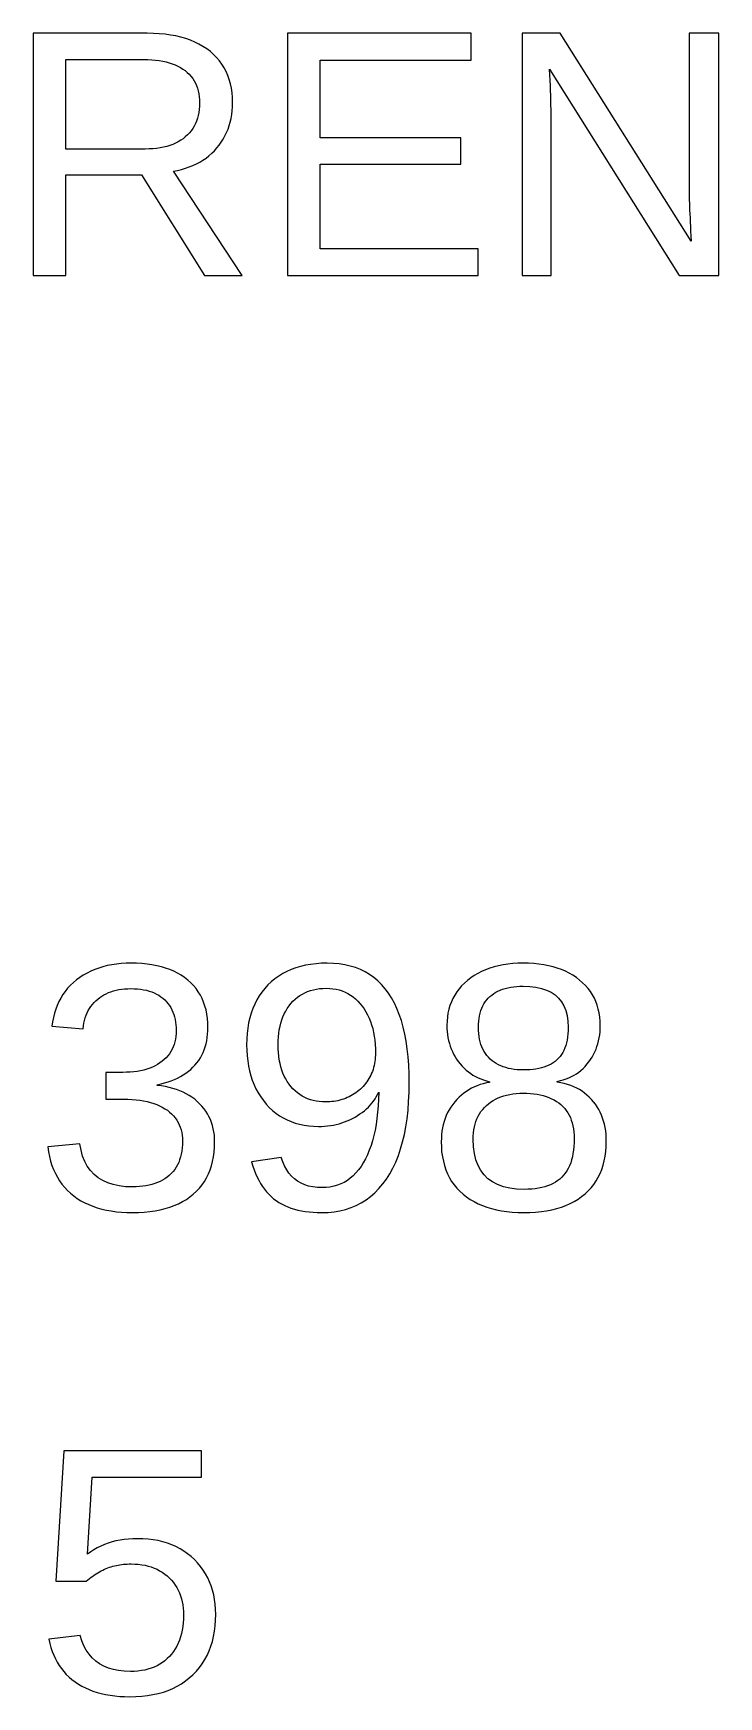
# Model space of a CAD drawing. Extents: x -27 to 133, y -77 to 15.
# Drawn here: x 118.67 to 123.14, y -42.36 to -31.54 of the extents above; entities that cross this region are included whole.
import ezdxf

# ---------------------------------------------------------------- set-up
doc = ezdxf.new("R2010")
doc.units = 0
doc.layers.get('0').update_dxf_attribs({"linetype": 'CONTINUOUS'})

msp = doc.modelspace()

# ---------------------------------------------------------------- linework, layer by layer
for points in [[(118.886, -32.4644), (119.377, -32.4644), (119.787, -33.1189), (120.033, -33.1189), (119.586, -32.4398), (119.613, -32.4344), (119.639, -32.428), (119.665, -32.4206), (119.689, -32.4121), (119.713, -32.4026), (119.735, -32.392), (119.757, -32.3804), (119.778, -32.3677), (119.798, -32.354), (119.817, -32.3392), (119.835, -32.3234), (119.852, -32.3066), (119.868, -32.2887), (119.883, -32.2699), (119.897, -32.2505), (119.91, -32.2305), (119.921, -32.2097), (119.932, -32.1883), (119.941, -32.1663), (119.949, -32.1435), (119.955, -32.1202), (119.961, -32.0961), (119.965, -32.0714), (119.968, -32.046), (119.97, -32.02), (119.97, -31.9933), (119.97, -31.9612), (119.967, -31.9301), (119.963, -31.9002), (119.957, -31.8713), (119.949, -31.8436), (119.94, -31.817), (119.928, -31.7914), (119.916, -31.767), (119.901, -31.7437), (119.885, -31.7215), (119.867, -31.7004), (119.847, -31.6804), (119.826, -31.6615), (119.803, -31.6439), (119.778, -31.6277), (119.752, -31.6129), (119.725, -31.5995), (119.696, -31.5875), (119.666, -31.5769), (119.634, -31.5678), (119.601, -31.56), (119.567, -31.5537), (119.531, -31.5487), (119.493, -31.5452), (119.455, -31.5431), (119.414, -31.5424), (118.673, -31.5424), (118.673, -33.1189), (118.886, -33.1189)], [(121.57, -32.9444), (120.541, -32.9444), (120.541, -32.395), (121.457, -32.395), (121.457, -32.2227), (120.541, -32.2227), (120.541, -31.7169), (121.524, -31.7169), (121.524, -31.5424), (120.328, -31.5424), (120.328, -33.1189), (121.57, -33.1189)], [(122.046, -32.0716), (122.041, -31.8848), (122.035, -31.7762), (122.879, -33.1189), (123.136, -33.1189), (123.136, -31.5424), (122.944, -31.5424), (122.944, -32.5763), (122.944, -32.5921), (122.944, -32.6094), (122.944, -32.6281), (122.945, -32.6483), (122.946, -32.6699), (122.946, -32.6929), (122.948, -32.7173), (122.949, -32.7432), (122.95, -32.7705), (122.952, -32.7992), (122.953, -32.8294), (122.955, -32.861), (122.957, -32.894), (122.104, -31.5424), (121.856, -31.5424), (121.856, -33.1189), (122.046, -33.1189)], [(118.886, -31.7136), (119.393, -31.7136), (119.42, -31.714), (119.445, -31.7153), (119.47, -31.7174), (119.493, -31.7204), (119.516, -31.7242), (119.538, -31.7289), (119.558, -31.7345), (119.578, -31.7409), (119.597, -31.7482), (119.615, -31.7563), (119.632, -31.7652), (119.647, -31.7751), (119.662, -31.7857), (119.676, -31.7972), (119.689, -31.8095), (119.7, -31.8225), (119.711, -31.8364), (119.72, -31.8509), (119.729, -31.8663), (119.736, -31.8824), (119.742, -31.8994), (119.747, -31.917), (119.751, -31.9355), (119.753, -31.9547), (119.755, -31.9748), (119.756, -31.9955), (119.755, -32.017), (119.753, -32.0378), (119.751, -32.0578), (119.747, -32.077), (119.742, -32.0955), (119.736, -32.1132), (119.729, -32.1302), (119.721, -32.1465), (119.711, -32.162), (119.701, -32.1768), (119.69, -32.1908), (119.677, -32.204), (119.663, -32.2165), (119.649, -32.2282), (119.633, -32.2389), (119.617, -32.2487), (119.599, -32.2576), (119.581, -32.2655), (119.562, -32.2725), (119.542, -32.2786), (119.521, -32.2837), (119.499, -32.2879), (119.476, -32.2912), (119.452, -32.2935), (119.428, -32.2949), (119.402, -32.2954), (118.886, -32.2954)], [(119.358, -39.2141), (119.396, -39.212), (119.432, -39.2084), (119.466, -39.2035), (119.5, -39.1971), (119.532, -39.1893), (119.562, -39.1801), (119.591, -39.1695), (119.619, -39.1574), (119.645, -39.1439), (119.67, -39.1291), (119.693, -39.1128), (119.715, -39.0951), (119.736, -39.0761), (119.755, -39.0559), (119.772, -39.0346), (119.788, -39.0121), (119.802, -38.9884), (119.814, -38.9636), (119.825, -38.9376), (119.834, -38.9104), (119.841, -38.8821), (119.847, -38.8526), (119.851, -38.822), (119.853, -38.7901), (119.854, -38.7572), (119.854, -38.7342), (119.852, -38.7119), (119.849, -38.6902), (119.845, -38.6691), (119.84, -38.6486), (119.833, -38.6287), (119.826, -38.6094), (119.817, -38.5907), (119.807, -38.5727), (119.796, -38.5552), (119.784, -38.5384), (119.77, -38.5222), (119.756, -38.5065), (119.74, -38.4917), (119.724, -38.4778), (119.706, -38.4649), (119.688, -38.4529), (119.668, -38.4418), (119.648, -38.4318), (119.627, -38.4226), (119.605, -38.4145), (119.582, -38.4073), (119.558, -38.401), (119.533, -38.3957), (119.507, -38.3913), (119.48, -38.3879), (119.48, -38.3835), (119.505, -38.3779), (119.528, -38.3717), (119.551, -38.3647), (119.572, -38.357), (119.593, -38.3486), (119.613, -38.3395), (119.632, -38.3296), (119.65, -38.319), (119.667, -38.3077), (119.683, -38.2957), (119.698, -38.283), (119.713, -38.2695), (119.726, -38.2553), (119.739, -38.2405), (119.75, -38.2249), (119.761, -38.2087), (119.77, -38.1918), (119.779, -38.1742), (119.786, -38.156), (119.793, -38.1371), (119.798, -38.1176), (119.803, -38.0973), (119.806, -38.0764), (119.808, -38.0549), (119.81, -38.0326), (119.81, -38.0097), (119.81, -37.9799), (119.807, -37.9512), (119.803, -37.9235), (119.798, -37.8968), (119.791, -37.8711), (119.782, -37.8464), (119.772, -37.8228), (119.761, -37.8002), (119.747, -37.7786), (119.733, -37.7581), (119.716, -37.7386), (119.698, -37.7201), (119.679, -37.7026), (119.658, -37.6863), (119.636, -37.6713), (119.613, -37.6576), (119.588, -37.6452), (119.562, -37.6341), (119.535, -37.6243), (119.507, -37.6159), (119.477, -37.6087), (119.446, -37.6028), (119.414, -37.5982), (119.381, -37.595), (119.346, -37.593), (119.31, -37.5924), (119.277, -37.593), (119.245, -37.5949), (119.214, -37.5982), (119.184, -37.6027), (119.155, -37.6084), (119.127, -37.6155), (119.099, -37.6238), (119.073, -37.6335), (119.048, -37.6444), (119.023, -37.6566), (118.999, -37.6701), (118.977, -37.6849), (118.955, -37.7009), (118.935, -37.7181), (118.915, -37.7363), (118.897, -37.7555), (118.881, -37.7758), (118.866, -37.797), (118.852, -37.8192), (118.84, -37.8425), (118.829, -37.8667), (118.819, -37.8919), (118.811, -37.9182), (118.804, -37.9455), (118.799, -37.9737), (118.795, -38.003), (118.997, -38.0187), (119, -37.9999), (119.003, -37.9818), (119.007, -37.9643), (119.012, -37.9475), (119.018, -37.9314), (119.024, -37.916), (119.031, -37.9011), (119.04, -37.887), (119.049, -37.8735), (119.058, -37.8607), (119.069, -37.8486), (119.08, -37.8371), (119.093, -37.8262), (119.106, -37.8161), (119.119, -37.8068), (119.133, -37.7984), (119.148, -37.7907), (119.164, -37.7838), (119.179, -37.7778), (119.196, -37.7725), (119.213, -37.7681), (119.231, -37.7644), (119.249, -37.7616), (119.268, -37.7596), (119.288, -37.7584), (119.308, -37.758), (119.33, -37.7584), (119.351, -37.7597), (119.372, -37.7619), (119.391, -37.7649), (119.41, -37.7688), (119.428, -37.7736), (119.445, -37.7792), (119.461, -37.7857), (119.476, -37.7931), (119.491, -37.8013), (119.504, -37.8104), (119.517, -37.8204), (119.529, -37.8313), (119.54, -37.8429), (119.55, -37.8551), (119.559, -37.8679), (119.568, -37.8814), (119.575, -37.8955), (119.582, -37.9102), (119.588, -37.9256), (119.592, -37.9416), (119.596, -37.9582), (119.6, -37.9755), (119.602, -37.9934), (119.603, -38.0119), (119.603, -38.031), (119.603, -38.0503), (119.601, -38.0689), (119.599, -38.0869), (119.595, -38.1042), (119.59, -38.1209), (119.584, -38.1369), (119.577, -38.1523), (119.569, -38.167), (119.56, -38.1811), (119.55, -38.1945), (119.538, -38.2072), (119.526, -38.2193), (119.512, -38.2307), (119.498, -38.2414), (119.482, -38.2512), (119.466, -38.2602), (119.449, -38.2683), (119.431, -38.2756), (119.412, -38.282), (119.393, -38.2875), (119.372, -38.2922), (119.35, -38.2961), (119.328, -38.299), (119.305, -38.3012), (119.281, -38.3025), (119.256, -38.3029), (119.146, -38.3029), (119.146, -38.4774), (119.26, -38.4774), (119.288, -38.4779), (119.315, -38.4791), (119.342, -38.4813), (119.367, -38.4843), (119.391, -38.4881), (119.414, -38.4928), (119.436, -38.4984), (119.457, -38.5048), (119.477, -38.512), (119.495, -38.5201), (119.513, -38.5291), (119.53, -38.5389), (119.546, -38.5496), (119.561, -38.561), (119.574, -38.5732), (119.586, -38.5859), (119.597, -38.5994), (119.607, -38.6135), (119.616, -38.6283), (119.624, -38.6437), (119.63, -38.6598), (119.636, -38.6766), (119.64, -38.6941), (119.643, -38.7122), (119.644, -38.731), (119.645, -38.7504), (119.644, -38.7727), (119.643, -38.7942), (119.64, -38.8147), (119.637, -38.8344), (119.632, -38.8533), (119.626, -38.8713), (119.62, -38.8884), (119.612, -38.9047), (119.603, -38.9201), (119.594, -38.9346), (119.583, -38.9483), (119.571, -38.9611), (119.558, -38.9731), (119.544, -38.9842), (119.53, -38.9944), (119.515, -39.0037), (119.499, -39.0121), (119.482, -39.0197), (119.464, -39.0263), (119.446, -39.0321), (119.427, -39.037), (119.407, -39.041), (119.386, -39.0441), (119.365, -39.0463), (119.342, -39.0476), (119.319, -39.0481), (119.274, -39.0464), (119.232, -39.0415), (119.193, -39.0332), (119.158, -39.0216), (119.125, -39.0067), (119.095, -38.9885), (119.069, -38.967), (119.046, -38.9421), (119.025, -38.914), (119.008, -38.8826), (118.994, -38.8478), (118.984, -38.8097), (118.976, -38.7683), (118.768, -38.7874), (118.772, -38.8193), (118.779, -38.85), (118.786, -38.8795), (118.795, -38.9077), (118.805, -38.9347), (118.817, -38.9605), (118.83, -38.9851), (118.845, -39.0084), (118.86, -39.0306), (118.878, -39.0515), (118.896, -39.0711), (118.916, -39.0896), (118.937, -39.1068), (118.96, -39.1228), (118.983, -39.1375), (119.008, -39.1509), (119.034, -39.163), (119.061, -39.1739), (119.089, -39.1835), (119.119, -39.1918), (119.149, -39.1988), (119.181, -39.2046), (119.214, -39.209), (119.248, -39.2122), (119.283, -39.2142), (119.319, -39.2148)], [(120.592, -39.2135), (120.632, -39.2096), (120.67, -39.2032), (120.707, -39.1941), (120.742, -39.1825), (120.776, -39.1683), (120.809, -39.1515), (120.84, -39.1322), (120.869, -39.1102), (120.897, -39.0857), (120.924, -39.0586), (120.949, -39.0289), (120.973, -38.9966), (120.994, -38.9619), (121.015, -38.925), (121.033, -38.8859), (121.05, -38.8445), (121.065, -38.801), (121.078, -38.7552), (121.089, -38.7071), (121.099, -38.6569), (121.107, -38.6044), (121.113, -38.5497), (121.117, -38.4928), (121.12, -38.4336), (121.121, -38.3723), (121.12, -38.3133), (121.118, -38.2567), (121.114, -38.2025), (121.108, -38.1505), (121.101, -38.1008), (121.092, -38.0535), (121.082, -38.0085), (121.07, -37.9658), (121.056, -37.9254), (121.041, -37.8874), (121.024, -37.8516), (121.005, -37.8182), (120.985, -37.7871), (120.964, -37.7583), (120.941, -37.7318), (120.916, -37.7076), (120.89, -37.6857), (120.862, -37.6661), (120.833, -37.6488), (120.803, -37.6339), (120.77, -37.6212), (120.737, -37.6108), (120.702, -37.6027), (120.665, -37.597), (120.627, -37.5935), (120.587, -37.5924), (120.55, -37.5932), (120.514, -37.5957), (120.479, -37.5999), (120.445, -37.6058), (120.413, -37.6133), (120.382, -37.6225), (120.352, -37.6334), (120.324, -37.646), (120.297, -37.6602), (120.271, -37.6761), (120.246, -37.6937), (120.223, -37.713), (120.201, -37.7339), (120.181, -37.7563), (120.162, -37.78), (120.144, -37.8049), (120.129, -37.831), (120.115, -37.8584), (120.103, -37.8871), (120.092, -37.917), (120.083, -37.9482), (120.075, -37.9806), (120.07, -38.0142), (120.066, -38.0492), (120.063, -38.0853), (120.062, -38.1227), (120.063, -38.1592), (120.065, -38.1945), (120.069, -38.2287), (120.074, -38.2618), (120.081, -38.2937), (120.089, -38.3245), (120.099, -38.3542), (120.111, -38.3828), (120.123, -38.4103), (120.138, -38.4366), (120.154, -38.4618), (120.171, -38.4858), (120.19, -38.5088), (120.21, -38.5303), (120.231, -38.5501), (120.253, -38.5682), (120.276, -38.5845), (120.301, -38.5991), (120.326, -38.612), (120.352, -38.6232), (120.379, -38.6327), (120.407, -38.6404), (120.436, -38.6465), (120.467, -38.6508), (120.498, -38.6534), (120.53, -38.6542), (120.55, -38.6539), (120.569, -38.6528), (120.589, -38.651), (120.608, -38.6484), (120.627, -38.6452), (120.645, -38.6412), (120.664, -38.6365), (120.682, -38.6311), (120.7, -38.625), (120.717, -38.6181), (120.734, -38.6106), (120.752, -38.6023), (120.768, -38.5933), (120.785, -38.5836), (120.8, -38.5735), (120.815, -38.563), (120.829, -38.552), (120.842, -38.5405), (120.855, -38.5285), (120.867, -38.5161), (120.878, -38.5031), (120.888, -38.4898), (120.898, -38.4759), (120.906, -38.4616), (120.914, -38.4468), (120.922, -38.4316), (120.92, -38.4767), (120.918, -38.5202), (120.915, -38.5621), (120.91, -38.6024), (120.905, -38.641), (120.898, -38.678), (120.891, -38.7134), (120.882, -38.7471), (120.872, -38.7792), (120.861, -38.8097), (120.849, -38.8386), (120.836, -38.8658), (120.822, -38.8914), (120.807, -38.9153), (120.791, -38.9372), (120.774, -38.9572), (120.756, -38.9753), (120.737, -38.9915), (120.718, -39.0058), (120.697, -39.0182), (120.675, -39.0287), (120.653, -39.0373), (120.629, -39.044), (120.605, -39.0487), (120.58, -39.0516), (120.554, -39.0525), (120.523, -39.0514), (120.494, -39.0479), (120.466, -39.0421), (120.441, -39.0339), (120.417, -39.0234), (120.394, -39.0106), (120.374, -38.9954), (120.355, -38.978), (120.338, -38.9582), (120.323, -38.936), (120.309, -38.9116), (120.297, -38.8847), (120.287, -38.8556), (120.095, -38.8858), (120.103, -38.9119), (120.111, -38.9369), (120.12, -38.9608), (120.13, -38.9835), (120.141, -39.0051), (120.153, -39.0255), (120.165, -39.0449), (120.178, -39.0631), (120.192, -39.0801), (120.206, -39.096), (120.221, -39.1108), (120.237, -39.1245), (120.254, -39.137), (120.272, -39.1485), (120.29, -39.1591), (120.31, -39.1688), (120.33, -39.1775), (120.351, -39.1853), (120.373, -39.1922), (120.395, -39.1982), (120.419, -39.2033), (120.443, -39.2074), (120.469, -39.2106), (120.495, -39.2129), (120.522, -39.2143), (120.55, -39.2148)], [(121.906, -39.2141), (121.944, -39.2119), (121.981, -39.2083), (122.015, -39.2032), (122.049, -39.1967), (122.081, -39.1888), (122.112, -39.1794), (122.141, -39.1686), (122.169, -39.1563), (122.195, -39.1426), (122.22, -39.1275), (122.243, -39.1109), (122.266, -39.0928), (122.286, -39.0735), (122.305, -39.053), (122.322, -39.0314), (122.338, -39.0087), (122.352, -38.9848), (122.364, -38.9598), (122.375, -38.9336), (122.384, -38.9063), (122.391, -38.8778), (122.397, -38.8483), (122.401, -38.8175), (122.403, -38.7857), (122.404, -38.7527), (122.404, -38.7291), (122.402, -38.7061), (122.4, -38.6837), (122.396, -38.6619), (122.392, -38.6407), (122.386, -38.6202), (122.38, -38.6003), (122.372, -38.581), (122.364, -38.5623), (122.355, -38.5442), (122.344, -38.5267), (122.333, -38.5099), (122.32, -38.4937), (122.307, -38.4782), (122.293, -38.4637), (122.278, -38.4501), (122.262, -38.4374), (122.246, -38.4257), (122.229, -38.4149), (122.211, -38.4051), (122.192, -38.3961), (122.172, -38.3882), (122.152, -38.3811), (122.13, -38.375), (122.108, -38.3698), (122.085, -38.3656), (122.085, -38.3611), (122.105, -38.3567), (122.124, -38.3514), (122.142, -38.3452), (122.16, -38.3381), (122.177, -38.3302), (122.194, -38.3213), (122.209, -38.3116), (122.224, -38.301), (122.239, -38.2895), (122.253, -38.2771), (122.266, -38.2639), (122.278, -38.2497), (122.29, -38.2346), (122.301, -38.2189), (122.311, -38.2028), (122.321, -38.1863), (122.329, -38.1694), (122.337, -38.152), (122.343, -38.1343), (122.349, -38.1161), (122.354, -38.0976), (122.358, -38.0786), (122.361, -38.0592), (122.363, -38.0394), (122.365, -38.0192), (122.365, -37.9985), (122.364, -37.9703), (122.362, -37.9429), (122.358, -37.9164), (122.352, -37.8909), (122.345, -37.8662), (122.336, -37.8425), (122.326, -37.8197), (122.314, -37.7978), (122.3, -37.7768), (122.285, -37.7568), (122.269, -37.7376), (122.25, -37.7194), (122.23, -37.702), (122.209, -37.6858), (122.186, -37.6709), (122.163, -37.6573), (122.138, -37.6449), (122.112, -37.6339), (122.085, -37.6242), (122.057, -37.6157), (122.027, -37.6086), (121.997, -37.6028), (121.965, -37.5982), (121.932, -37.595), (121.898, -37.593), (121.863, -37.5924), (121.828, -37.593), (121.795, -37.595), (121.763, -37.5983), (121.732, -37.603), (121.702, -37.6089), (121.673, -37.6162), (121.645, -37.6248), (121.618, -37.6348), (121.592, -37.646), (121.568, -37.6586), (121.544, -37.6725), (121.522, -37.6877), (121.501, -37.7043), (121.481, -37.7219), (121.462, -37.7403), (121.446, -37.7596), (121.431, -37.7796), (121.417, -37.8004), (121.405, -37.8221), (121.395, -37.8446), (121.386, -37.8678), (121.379, -37.8919), (121.373, -37.9168), (121.369, -37.9425), (121.367, -37.969), (121.366, -37.9963), (121.366, -38.0169), (121.368, -38.0371), (121.37, -38.0569), (121.373, -38.0763), (121.377, -38.0953), (121.382, -38.1139), (121.387, -38.1321), (121.394, -38.1498), (121.402, -38.1671), (121.41, -38.1841), (121.419, -38.2006), (121.429, -38.2167), (121.44, -38.2324), (121.452, -38.2475), (121.465, -38.2617), (121.478, -38.2751), (121.491, -38.2877), (121.506, -38.2994), (121.521, -38.3103), (121.536, -38.3204), (121.552, -38.3296), (121.569, -38.338), (121.587, -38.3456), (121.605, -38.3523), (121.624, -38.3582), (121.643, -38.3633), (121.643, -38.3678), (121.623, -38.3717), (121.602, -38.3766), (121.583, -38.3825), (121.563, -38.3894), (121.545, -38.3972), (121.527, -38.4061), (121.509, -38.4159), (121.493, -38.4267), (121.476, -38.4385), (121.461, -38.4512), (121.446, -38.4649), (121.431, -38.4796), (121.417, -38.4953), (121.404, -38.5118), (121.392, -38.5289), (121.381, -38.5465), (121.371, -38.5647), (121.362, -38.5835), (121.355, -38.6029), (121.348, -38.6229), (121.342, -38.6434), (121.337, -38.6646), (121.334, -38.6863), (121.331, -38.7086), (121.33, -38.7315), (121.329, -38.7549), (121.33, -38.7882), (121.332, -38.8204), (121.337, -38.8513), (121.343, -38.881), (121.35, -38.9096), (121.359, -38.9369), (121.37, -38.9631), (121.383, -38.9881), (121.397, -39.0119), (121.413, -39.0344), (121.431, -39.0558), (121.451, -39.0761), (121.472, -39.0951), (121.494, -39.1128), (121.518, -39.1291), (121.543, -39.1439), (121.57, -39.1574), (121.598, -39.1695), (121.627, -39.1801), (121.657, -39.1893), (121.689, -39.1971), (121.722, -39.2035), (121.756, -39.2084), (121.792, -39.212), (121.829, -39.2141), (121.867, -39.2148)], [(120.556, -38.4947), (120.535, -38.493), (120.515, -38.49), (120.496, -38.4859), (120.477, -38.4805), (120.459, -38.474), (120.441, -38.4663), (120.424, -38.4574), (120.408, -38.4473), (120.393, -38.4361), (120.378, -38.4236), (120.364, -38.41), (120.351, -38.3952), (120.339, -38.3794), (120.327, -38.3627), (120.317, -38.3451), (120.307, -38.3267), (120.299, -38.3075), (120.291, -38.2874), (120.285, -38.2664), (120.28, -38.2446), (120.275, -38.2219), (120.272, -38.1984), (120.269, -38.174), (120.268, -38.1488), (120.267, -38.1227), (120.268, -38.0972), (120.269, -38.0724), (120.272, -38.0485), (120.275, -38.0254), (120.28, -38.0031), (120.285, -37.9817), (120.291, -37.9611), (120.299, -37.9413), (120.307, -37.9223), (120.317, -37.9042), (120.327, -37.8869), (120.339, -37.8704), (120.351, -37.8548), (120.364, -37.8401), (120.378, -37.8266), (120.393, -37.8143), (120.408, -37.8032), (120.425, -37.7932), (120.442, -37.7845), (120.459, -37.7768), (120.478, -37.7704), (120.497, -37.7651), (120.517, -37.761), (120.537, -37.7581), (120.558, -37.7563), (120.58, -37.7557), (120.603, -37.7564), (120.624, -37.7585), (120.645, -37.7619), (120.665, -37.7667), (120.684, -37.7729), (120.703, -37.7804), (120.721, -37.7893), (120.738, -37.7996), (120.755, -37.8113), (120.771, -37.8243), (120.786, -37.8387), (120.8, -37.8544), (120.814, -37.8716), (120.827, -37.8898), (120.839, -37.9089), (120.85, -37.929), (120.86, -37.9499), (120.868, -37.9716), (120.876, -37.9943), (120.883, -38.0178), (120.889, -38.0423), (120.893, -38.0676), (120.897, -38.0937), (120.899, -38.1208), (120.901, -38.1487), (120.901, -38.1776), (120.901, -38.1917), (120.9, -38.2057), (120.899, -38.2194), (120.897, -38.2328), (120.895, -38.246), (120.892, -38.259), (120.889, -38.2717), (120.885, -38.2842), (120.881, -38.2965), (120.876, -38.3085), (120.871, -38.3203), (120.865, -38.3319), (120.858, -38.3432), (120.852, -38.3542), (120.844, -38.3648), (120.837, -38.375), (120.829, -38.3848), (120.821, -38.3942), (120.812, -38.4033), (120.803, -38.4119), (120.793, -38.4202), (120.783, -38.4281), (120.773, -38.4355), (120.763, -38.4426), (120.752, -38.4493), (120.74, -38.4556), (120.729, -38.4615), (120.717, -38.4669), (120.705, -38.4718), (120.693, -38.4763), (120.681, -38.4803), (120.669, -38.4838), (120.656, -38.4869), (120.643, -38.4895), (120.631, -38.4916), (120.618, -38.4932), (120.605, -38.4944), (120.591, -38.4951), (120.578, -38.4953)], [(121.844, -38.2868), (121.823, -38.2855), (121.804, -38.2834), (121.785, -38.2805), (121.767, -38.2767), (121.749, -38.2721), (121.733, -38.2666), (121.717, -38.2603), (121.702, -38.2532), (121.687, -38.2452), (121.674, -38.2364), (121.661, -38.2267), (121.648, -38.2162), (121.637, -38.2049), (121.627, -38.1928), (121.617, -38.18), (121.609, -38.1664), (121.601, -38.152), (121.594, -38.1369), (121.588, -38.121), (121.583, -38.1044), (121.579, -38.087), (121.576, -38.0688), (121.574, -38.0499), (121.572, -38.0302), (121.572, -38.0097), (121.572, -37.9896), (121.574, -37.9703), (121.576, -37.9518), (121.579, -37.934), (121.583, -37.9171), (121.588, -37.9009), (121.593, -37.8855), (121.6, -37.8709), (121.607, -37.857), (121.616, -37.8439), (121.625, -37.8317), (121.635, -37.8202), (121.646, -37.8095), (121.658, -37.7995), (121.671, -37.7904), (121.684, -37.782), (121.698, -37.7745), (121.713, -37.7677), (121.729, -37.7618), (121.746, -37.7566), (121.763, -37.7522), (121.782, -37.7487), (121.801, -37.7459), (121.821, -37.7439), (121.841, -37.7427), (121.863, -37.7423), (121.906, -37.7439), (121.946, -37.7486), (121.982, -37.7566), (122.015, -37.7676), (122.045, -37.7819), (122.071, -37.7993), (122.093, -37.8198), (122.113, -37.8436), (122.128, -37.8705), (122.14, -37.9005), (122.149, -37.9338), (122.154, -37.9702), (122.156, -38.0097), (122.155, -38.0318), (122.154, -38.0529), (122.152, -38.0731), (122.149, -38.0923), (122.145, -38.1105), (122.14, -38.1278), (122.134, -38.1441), (122.128, -38.1594), (122.12, -38.1738), (122.112, -38.1872), (122.103, -38.1997), (122.092, -38.2112), (122.081, -38.2218), (122.07, -38.2315), (122.057, -38.2404), (122.044, -38.2485), (122.029, -38.2559), (122.014, -38.2624), (121.998, -38.2682), (121.982, -38.2733), (121.964, -38.2775), (121.946, -38.281), (121.927, -38.2837), (121.907, -38.2857), (121.886, -38.2868), (121.865, -38.2872)], [(121.82, -39.0618), (121.775, -39.056), (121.734, -39.0464), (121.696, -39.0329), (121.663, -39.0156), (121.633, -38.9944), (121.608, -38.9693), (121.586, -38.9404), (121.569, -38.9077), (121.555, -38.8711), (121.545, -38.8306), (121.539, -38.7863), (121.537, -38.7381), (121.538, -38.717), (121.539, -38.6965), (121.542, -38.6768), (121.545, -38.6577), (121.55, -38.6394), (121.555, -38.6218), (121.562, -38.6049), (121.57, -38.5887), (121.578, -38.5732), (121.588, -38.5584), (121.599, -38.5443), (121.611, -38.5309), (121.623, -38.5183), (121.637, -38.5064), (121.651, -38.4956), (121.667, -38.4856), (121.683, -38.4766), (121.699, -38.4686), (121.717, -38.4615), (121.736, -38.4553), (121.755, -38.4501), (121.775, -38.4458), (121.796, -38.4425), (121.817, -38.4402), (121.84, -38.4387), (121.863, -38.4383), (121.887, -38.4387), (121.91, -38.44), (121.932, -38.4422), (121.953, -38.4453), (121.974, -38.4493), (121.993, -38.4541), (122.012, -38.4598), (122.03, -38.4664), (122.047, -38.4739), (122.064, -38.4823), (122.079, -38.4915), (122.094, -38.5017), (122.108, -38.5127), (122.121, -38.5246), (122.133, -38.5373), (122.143, -38.5509), (122.153, -38.5653), (122.162, -38.5806), (122.17, -38.5967), (122.176, -38.6137), (122.182, -38.6316), (122.187, -38.6503), (122.19, -38.6699), (122.193, -38.6903), (122.195, -38.7115), (122.195, -38.7337), (122.195, -38.7596), (122.193, -38.7845), (122.191, -38.8082), (122.187, -38.8309), (122.183, -38.8524), (122.178, -38.8728), (122.172, -38.8921), (122.165, -38.9104), (122.156, -38.9275), (122.147, -38.9435), (122.137, -38.9584), (122.126, -38.9722), (122.114, -38.9849), (122.102, -38.9965), (122.088, -39.0073), (122.073, -39.0171), (122.057, -39.0259), (122.04, -39.0339), (122.022, -39.0409), (122.003, -39.0469), (121.984, -39.0521), (121.963, -39.0563), (121.941, -39.0595), (121.918, -39.0619), (121.894, -39.0633), (121.869, -39.0637)], [(119.341, -42.3639), (119.38, -42.3614), (119.417, -42.3572), (119.452, -42.3512), (119.487, -42.3436), (119.52, -42.3343), (119.551, -42.3233), (119.582, -42.3106), (119.61, -42.2961), (119.638, -42.28), (119.664, -42.2622), (119.689, -42.2428), (119.713, -42.2216), (119.735, -42.1989), (119.755, -42.175), (119.773, -42.1498), (119.79, -42.1234), (119.805, -42.0957), (119.818, -42.0667), (119.829, -42.0365), (119.839, -42.005), (119.847, -41.9723), (119.853, -41.9383), (119.857, -41.9031), (119.86, -41.8666), (119.861, -41.8288), (119.86, -41.7956), (119.858, -41.7633), (119.853, -41.732), (119.848, -41.7017), (119.84, -41.6724), (119.831, -41.644), (119.821, -41.6167), (119.809, -41.5903), (119.795, -41.5649), (119.779, -41.5404), (119.762, -41.517), (119.743, -41.4945), (119.723, -41.473), (119.701, -41.4528), (119.678, -41.4343), (119.654, -41.4173), (119.629, -41.402), (119.602, -41.3882), (119.575, -41.3761), (119.546, -41.3656), (119.517, -41.3567), (119.486, -41.3494), (119.454, -41.3438), (119.421, -41.3398), (119.387, -41.3373), (119.352, -41.3365), (119.322, -41.3371), (119.293, -41.3389), (119.265, -41.3419), (119.238, -41.3461), (119.211, -41.3514), (119.186, -41.358), (119.161, -41.3657), (119.136, -41.3747), (119.113, -41.3848), (119.09, -41.3961), (119.068, -41.4086), (119.047, -41.4223), (119.026, -41.4372), (119.056, -40.9371), (119.769, -40.9371), (119.769, -40.7659), (118.873, -40.7659), (118.82, -41.614), (119.017, -41.614), (119.028, -41.6048), (119.039, -41.5959), (119.05, -41.5875), (119.061, -41.5795), (119.071, -41.572), (119.082, -41.5648), (119.093, -41.5581), (119.104, -41.5518), (119.115, -41.546), (119.126, -41.5405), (119.136, -41.5355), (119.147, -41.5309), (119.158, -41.5267), (119.169, -41.5229), (119.18, -41.5194), (119.191, -41.5162), (119.203, -41.5133), (119.214, -41.5107), (119.226, -41.5085), (119.237, -41.5065), (119.249, -41.5048), (119.261, -41.5034), (119.273, -41.5024), (119.285, -41.5016), (119.298, -41.5012), (119.31, -41.501), (119.334, -41.5015), (119.357, -41.5032), (119.379, -41.5059), (119.401, -41.5097), (119.421, -41.5146), (119.441, -41.5205), (119.46, -41.5276), (119.479, -41.5357), (119.496, -41.545), (119.513, -41.5553), (119.529, -41.5667), (119.545, -41.5792), (119.559, -41.5928), (119.573, -41.6072), (119.586, -41.6223), (119.597, -41.6381), (119.607, -41.6546), (119.617, -41.6718), (119.625, -41.6896), (119.632, -41.7081), (119.638, -41.7273), (119.643, -41.7471), (119.647, -41.7677), (119.649, -41.7889), (119.651, -41.8108), (119.652, -41.8333), (119.651, -41.8592), (119.649, -41.8843), (119.647, -41.9084), (119.643, -41.9317), (119.638, -41.9542), (119.632, -41.9757), (119.625, -41.9964), (119.617, -42.0163), (119.608, -42.0352), (119.597, -42.0533), (119.586, -42.0706), (119.573, -42.0869), (119.56, -42.1024), (119.545, -42.1169), (119.53, -42.1302), (119.514, -42.1424), (119.497, -42.1534), (119.479, -42.1632), (119.46, -42.1719), (119.441, -42.1795), (119.42, -42.1858), (119.399, -42.191), (119.377, -42.1951), (119.354, -42.198), (119.33, -42.1997), (119.306, -42.2003), (119.266, -42.1989), (119.229, -42.1948), (119.195, -42.1879), (119.162, -42.1782), (119.132, -42.1657), (119.105, -42.1505), (119.08, -42.1325), (119.057, -42.1118), (119.036, -42.0882), (119.018, -42.0619), (119.002, -42.0329), (118.989, -42.0011), (118.978, -41.9665), (118.774, -41.99), (118.78, -42.0175), (118.788, -42.044), (118.796, -42.0695), (118.806, -42.094), (118.817, -42.1175), (118.829, -42.14), (118.842, -42.1614), (118.856, -42.1818), (118.872, -42.2012), (118.888, -42.2196), (118.906, -42.2369), (118.925, -42.2532), (118.946, -42.2686), (118.967, -42.2828), (118.989, -42.2959), (119.013, -42.3079), (119.037, -42.3187), (119.062, -42.3283), (119.089, -42.3369), (119.116, -42.3443), (119.144, -42.3506), (119.174, -42.3557), (119.204, -42.3597), (119.236, -42.3625), (119.268, -42.3642), (119.301, -42.3648)]]:
    msp.add_lwpolyline(points, close=True)

doc.saveas('drawing.dxf')
